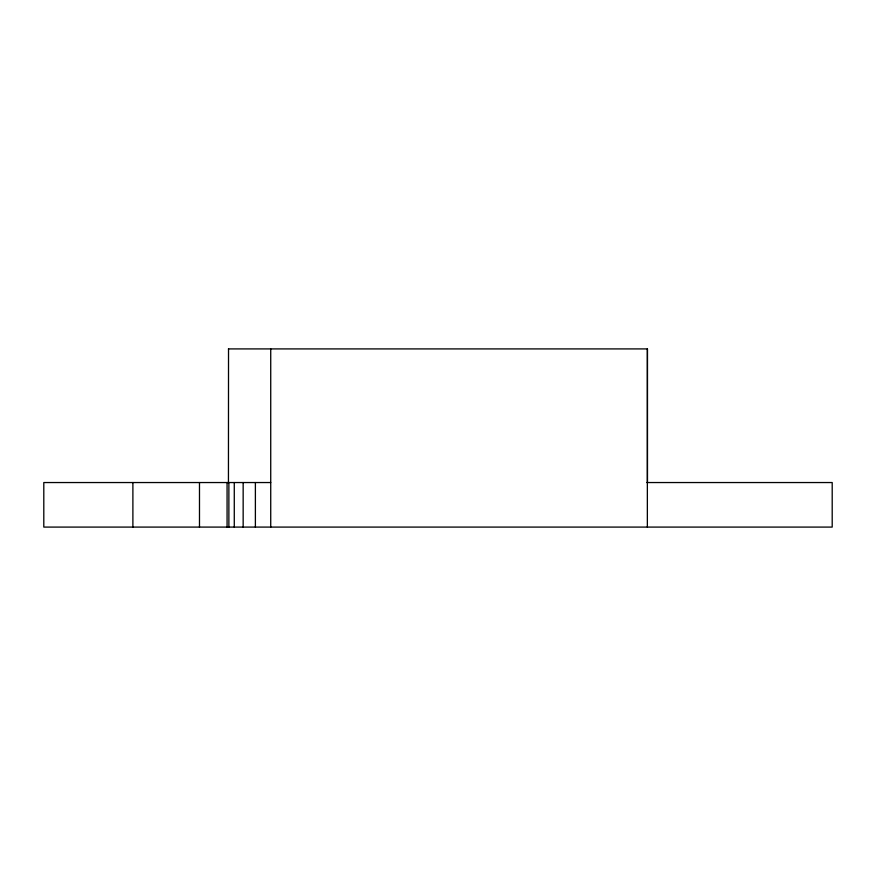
<?xml version="1.0" encoding="UTF-8"?>
<svg xmlns="http://www.w3.org/2000/svg" width="876" height="876" viewBox="0 0 876 876"><rect width="100%" height="100%" fill="white"/><g stroke="black" fill="none" stroke-linecap="round" stroke-linejoin="round"><path stroke-width="1.31" d="M228.439 348.911L647.473 348.911L647.473 482.545M270.728 482.545L43.8 482.545L43.8 527.089L832.2 527.089L832.2 482.545L646.795 482.545M647.353 348.911L647.353 527.089M270.728 348.911L270.728 527.089M255.387 482.545L255.387 527.089M243.156 482.545L243.156 527.089M234.275 482.545L234.275 527.089M228.877 482.545L228.877 527.089M228.526 348.911L228.439 482.545M227.07 482.545L227.07 527.089M199.487 482.545L199.487 527.089M132.889 482.545L132.889 527.089"/></g></svg>
